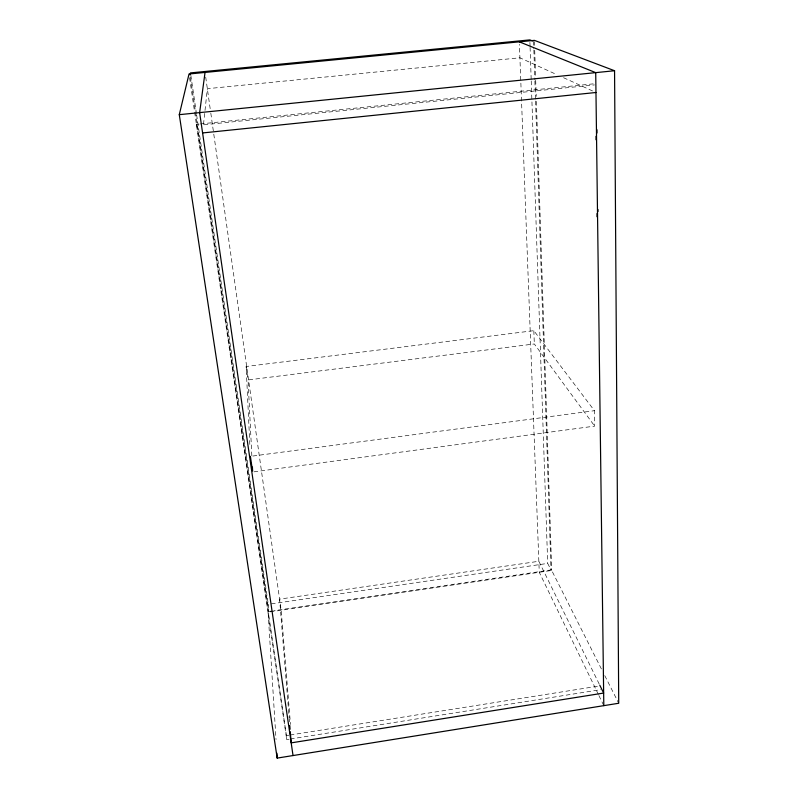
<?xml version="1.0" encoding="UTF-8"?>
<svg xmlns="http://www.w3.org/2000/svg" width="798" height="798" viewBox="0 0 798 798"><rect width="100%" height="100%" fill="white"/><g stroke="black" fill="none" stroke-linecap="round" stroke-linejoin="round"><path stroke-width="0.6" stroke-dasharray="3.99 2.99" d="M203.51 124.338L207.35 88.688L519.917 57.795L556.824 74.633M199.141 124.059L196.667 124.308L196.488 125.555L198.971 125.296M289.165 739.207L286.711 739.596L286.412 735.606L288.876 735.217M290.103 735.018L598.969 686.021M290.392 739.008L600.784 689.652M601.403 668.953L551.707 570.45L268.088 612.176L276.028 739.547M272.417 610.909L268.726 611.458L268.268 604.315L547.697 563.398L550.989 569.942L273.654 610.729M253.894 471.847L594.69 426.122L594.46 410.701L533.832 330.681L246.133 366.491L249.924 446.521M252.856 456.037L594.46 410.701M251.849 455.838L248.038 379.958L534.321 343.968L594.69 426.122M200.388 123.929L594.749 83.71M203.929 124.787L594.47 84.927M563.538 77.695L592.615 90.972M604.754 675.587L618.719 703.257M599.248 684.125L538.84 561.273L279.599 599.138L289.185 718.09M598.38 694.45L539.258 572.286L519.408 44.289M598.919 695.567L603.807 705.651M190.852 75.371L196.448 113.595M196.627 114.822L268.268 604.315M190.413 77.276L268.726 611.458M196.667 124.308L286.412 735.606M189.565 77.685L286.711 739.596M205.704 77.077L210.632 111.91M210.812 113.136L213.605 132.877M213.774 134.104L281.165 610.251L290.492 724.504M246.133 366.491L248.038 379.958M289.285 719.327L289.484 721.801M533.832 330.681L534.321 343.968M529.912 42.384L530.042 46.114M530.081 47.361L531.189 79.69M531.229 80.937L547.697 563.398M534.441 41.616L534.56 45.346M534.72 50.324L535.658 78.942M535.697 80.189L536.226 96.368M536.386 101.346L551.707 570.45M533.593 41.336L533.832 48.808M533.872 50.045L534.86 79.9M534.899 81.137L535.518 99.8M535.558 101.037L550.989 569.942M597.512 129.535L597.552 133.266M598.5 209.285L598.53 211.779M595.438 136.039L595.498 141.017M596.455 213.275L596.505 217.016"/><path stroke-width="1.2" d="M205.046 72.428L199.64 112.618L293.026 755.556M190.054 74.812L190.493 72.907L529.832 39.9L532.645 40.977M179.281 114.673L189.026 73.995L534.401 40.369L614.56 70.733L618.719 703.257L277.185 758.1L179.281 114.673L614.56 70.733M202.592 132.947L595.966 92.498M519.318 41.835L595.717 72.638L603.807 705.651M599.797 685.243L603.647 693.063L291.18 742.868L290.282 731.716M250.392 456.366L252.487 470.81M289.784 725.522L290.083 729.242M276.876 753.152L277.185 758.1M252.407 467.039L252.597 470.77"/></g></svg>
